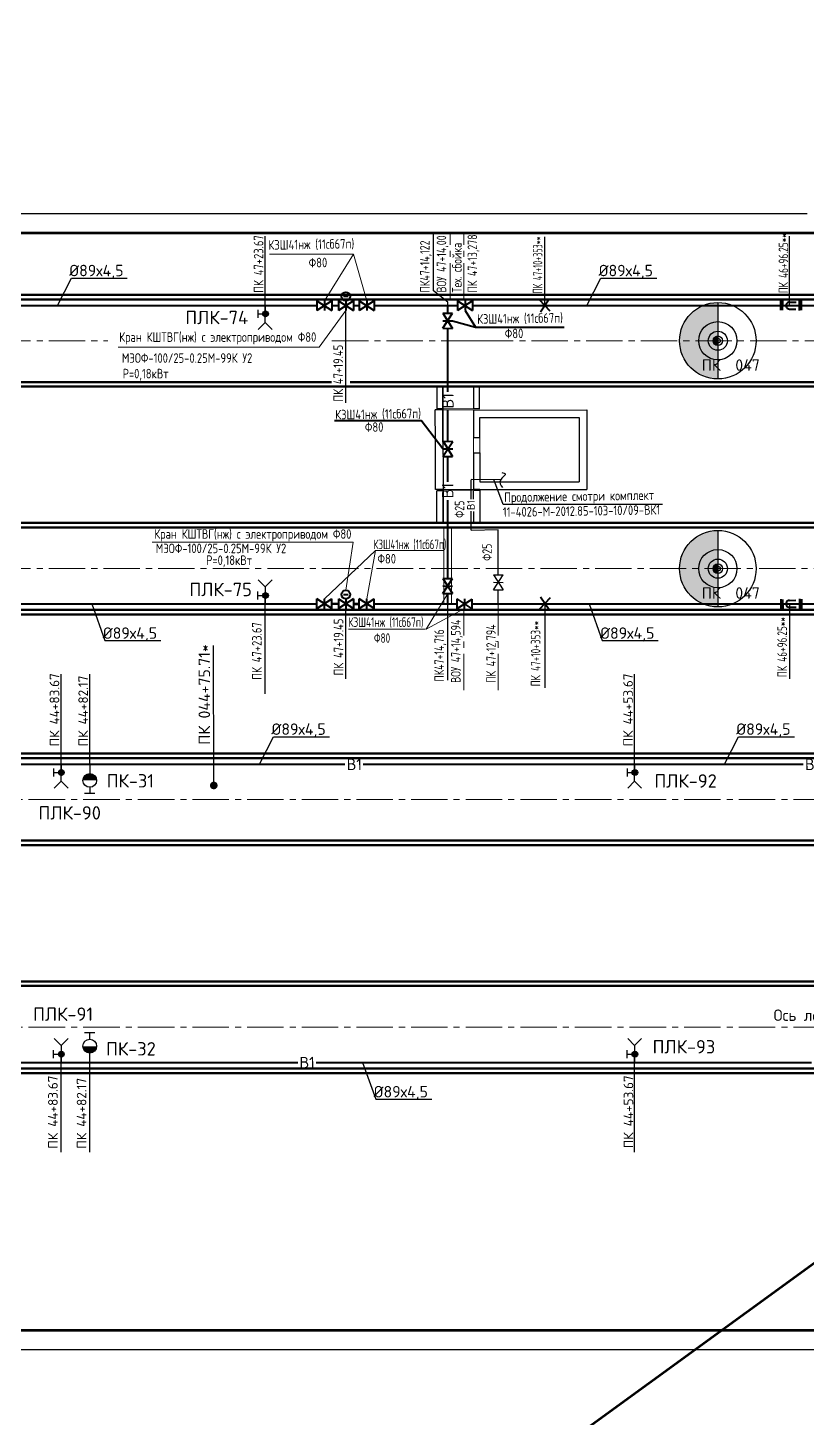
# Paper-space layout 'л2-л8' of a CAD drawing. Header units: millimetres. Extents: x 10032 to 18918, y -3051 to 627.
# Drawn here: x 16682.6 to 16886.4, y -2136.6 to -1773 of the extents above; entities that cross this region are included whole.
import ezdxf
from ezdxf.enums import TextEntityAlignment as Align

# ---------------------------------------------------------------- set-up
doc = ezdxf.new("R2010")
doc.units = ezdxf.units.MM
doc.header["$LTSCALE"] = 0.5
doc.linetypes.add('CENTER2', pattern=[28.575, 19.05, -3.175, 3.175, -3.175])
doc.linetypes.add('Геоподоснова$0$12_5020Ж$0${ Cable   Tele }', pattern=[0])
for name, color, linetype in [('1_NADPIS', 7, 'Continuous'), ('3_RAZMER', 7, 'Continuous'), ('3_Текст', 7, 'Continuous'), ('FORMAT', 7, 'Continuous'), ('NADPISI', 110, 'Continuous'), ('ВК_надписи', 7, 'Continuous'), ('ВК_сети', 4, 'Continuous'), ('ГТ_Конструкции', 2, 'Continuous'), ('ГТ_ПК', 2, 'Continuous'), ('ГТ_ПК @ 0.25', 2, 'Continuous'), ('ГТ_ПК @ 0.5', 2, 'Continuous'), ('ГТ_ПК @ 1', 2, 'Continuous'), ('ГТ_ПК @ 2', 2, 'Continuous'), ('ГТ_ПК @ 4', 2, 'Continuous')]:
    doc.layers.add(name, color=color, linetype=linetype)
for name, color, linetype, lineweight in [('1_PK500', 5, 'Continuous', 35), ('1_конструкция', 5, 'Continuous', 35), ('_Формат', 7, 'Continuous', 35), ('А_Конструкции', 4, 'Continuous', 50), ('А_Текст', 255, 'Continuous', 20), ('АР_Оси', 242, 'CENTER2', 18), ('Сети ВК', 4, 'Continuous', 20)]:
    doc.layers.add(name, color=color, linetype=linetype, lineweight=lineweight)
doc.styles.add('Стандарт ММП', font='isocpeur.ttf')

# ---------------------------------------------------------------- blocks, each defined once
blk = doc.blocks.new('ПК')
at = {"layer": 'ГТ_ПК'}
blk.add_hatch(color=0, dxfattribs=at).paths.add_polyline_path([(0, -2.5, 0.414214), (2.5, 0, 0.414214), (0, 2.5)])
at = {"layer": 'ГТ_ПК', "color": 0}
blk.add_line((0, -2.5), (0, 2.5), dxfattribs=at)
blk.add_circle((0, 0), 2.5, dxfattribs=at)
blk = doc.blocks.new('*U468')
at = {"layer": 'ГТ_ПК @ 0.25', "extrusion": (9.32183e-09, 7.72587e-22, 1), "xscale": 0.2500000000000059, "yscale": 0.2500000000000053, "zscale": 0.2500000000000053, "rotation": 180}
blk.add_blockref('ПК', (16863.03, -1854.86, 0), dxfattribs=at)
at = {"layer": 'ГТ_ПК @ 0.5', "extrusion": (9.32183e-09, 7.72587e-22, 1), "xscale": 0.5000000000000185, "yscale": 0.5000000000000173, "zscale": 0.5000000000000173, "rotation": 180}
blk.add_blockref('ПК', (16863.03, -1854.86, 0), dxfattribs=at)
at = {"layer": 'ГТ_ПК @ 1', "extrusion": (9.32183e-09, 7.72587e-22, 1), "rotation": 179.9999999999641}
blk.add_blockref('ПК', (16863.03, -1854.86, 0), dxfattribs=at)
at = {"layer": 'ГТ_ПК @ 2', "extrusion": (9.32183e-09, 7.72587e-22, 1), "xscale": 2.000000000000074, "yscale": 2.000000000000069, "zscale": 2.000000000000069, "rotation": 180}
blk.add_blockref('ПК', (16863.03, -1854.86, 0), dxfattribs=at)
at = {"layer": 'ГТ_ПК @ 4', "extrusion": (9.32183e-09, 7.72587e-22, 1), "xscale": 4.000000000000095, "yscale": 4.000000000000085, "zscale": 4.000000000000085, "rotation": 180}
blk.add_blockref('ПК', (16863.03, -1854.86, 0), dxfattribs=at)
blk = doc.blocks.new('*U487')
at = {"layer": 'ГТ_ПК @ 0.25', "extrusion": (9.32183e-09, 7.72587e-22, 1), "xscale": 0.2500000000000059, "yscale": 0.2500000000000053, "zscale": 0.2500000000000053, "rotation": 180}
blk.add_blockref('ПК', (16863.03, -1914.46, 0), dxfattribs=at)
at = {"layer": 'ГТ_ПК @ 0.5', "extrusion": (9.32183e-09, 7.72587e-22, 1), "xscale": 0.5000000000000185, "yscale": 0.5000000000000173, "zscale": 0.5000000000000173, "rotation": 180}
blk.add_blockref('ПК', (16863.03, -1914.46, 0), dxfattribs=at)
at = {"layer": 'ГТ_ПК @ 1', "extrusion": (9.32183e-09, 7.72587e-22, 1), "rotation": 179.9999999999641}
blk.add_blockref('ПК', (16863.03, -1914.46, 0), dxfattribs=at)
at = {"layer": 'ГТ_ПК @ 2', "extrusion": (9.32183e-09, 7.72587e-22, 1), "xscale": 2.000000000000074, "yscale": 2.000000000000069, "zscale": 2.000000000000069, "rotation": 180}
blk.add_blockref('ПК', (16863.03, -1914.46, 0), dxfattribs=at)
at = {"layer": 'ГТ_ПК @ 4', "extrusion": (9.32183e-09, 7.72587e-22, 1), "xscale": 4.000000000000095, "yscale": 4.000000000000085, "zscale": 4.000000000000085, "rotation": 180}
blk.add_blockref('ПК', (16863.03, -1914.46, 0), dxfattribs=at)

psp = doc.layouts.new('л2-л8')

# ---------------------------------------------------------------- hatches: boundary and pattern name
at = {"layer": 'ВК_сети', "ltscale": 0.5}
h = psp.add_hatch(color=5, dxfattribs=at)
h.paths.add_polyline_path([(16745.4876, -1847.8452, 0.41421356), (16744.7376, -1847.0952), (16744.7376, -1847.8452)])
h.paths.add_polyline_path([(16745.4876, -1847.8452), (16744.7376, -1847.8452), (16744.7376, -1848.5952, 0.41421356)])
h.paths.add_polyline_path([(16744.7376, -1847.8452), (16744.7376, -1847.0952, 0.58408052), (16744.0958, -1848.2332)])
h.paths.add_polyline_path([(16744.7376, -1848.5952), (16744.7376, -1847.8452), (16744.0958, -1848.2332, 0.26256208)])
h = psp.add_hatch(color=5, dxfattribs=at)
h.paths.add_polyline_path([(16745.4876, -1921.4685, -0.41421356), (16744.7376, -1922.2185), (16744.7376, -1921.4685)])
h.paths.add_polyline_path([(16745.4876, -1921.4685), (16744.7376, -1921.4685), (16744.7376, -1920.7185, -0.41421356)])
h.paths.add_polyline_path([(16744.7376, -1921.4685), (16744.7376, -1922.2185, -0.58408052), (16744.0958, -1921.0805)])
h.paths.add_polyline_path([(16744.7376, -1920.7185), (16744.7376, -1921.4685), (16744.0958, -1921.0805, -0.26256208)])
h = psp.add_hatch(color=5, dxfattribs=at)
h.paths.add_polyline_path([(16692.0926, -1967.7713, 0.41421356), (16691.3426, -1967.0213), (16691.3426, -1967.7713)])
h.paths.add_polyline_path([(16692.0926, -1967.7713), (16691.3426, -1967.7713), (16691.3426, -1968.5213, 0.41421356)])
h.paths.add_polyline_path([(16691.3426, -1967.7713), (16691.3426, -1967.0213, 0.58408052), (16690.7008, -1968.1592)])
h.paths.add_polyline_path([(16691.3426, -1968.5213), (16691.3426, -1967.7713), (16690.7008, -1968.1592, 0.26256208)])
h = psp.add_hatch(color=5, dxfattribs=at)
h.paths.add_polyline_path([(16842.0926, -1967.7713, 0.41421356), (16841.3426, -1967.0213), (16841.3426, -1967.7713)])
h.paths.add_polyline_path([(16842.0926, -1967.7713), (16841.3426, -1967.7713), (16841.3426, -1968.5213, 0.41421356)])
h.paths.add_polyline_path([(16841.3426, -1967.7713), (16841.3426, -1967.0213, 0.58408052), (16840.7008, -1968.1592)])
h.paths.add_polyline_path([(16841.3426, -1968.5213), (16841.3426, -1967.7713), (16840.7008, -1968.1592, 0.26256208)])
h = psp.add_hatch(color=1, dxfattribs=at)
h.paths.add_polyline_path([(16696.981, -1969.8302), (16700.581, -1969.8302, 0.09159777), (16700.4622, -1969.1871), (16697.0998, -1969.1871, 0.09159777)])
h.paths.add_polyline_path([(16697.0998, -1969.1871), (16700.4622, -1969.1871, 0.68812614)])
h = psp.add_hatch(color=1, dxfattribs=at)
h.paths.add_polyline_path([(16696.981, -1969.8302), (16700.581, -1969.8302, 0.09159777), (16700.4622, -1969.1871), (16697.0998, -1969.1871, 0.09159777)])
h.paths.add_polyline_path([(16697.0998, -1969.1871), (16700.4622, -1969.1871, 0.68812614)])
h = psp.add_hatch(color=1, dxfattribs=at)
h.paths.add_polyline_path([(16696.981, -2039.3356), (16700.581, -2039.3356, -0.09159777), (16700.4622, -2039.9787), (16697.0998, -2039.9787, -0.09159777)])
h.paths.add_polyline_path([(16697.0998, -2039.9787), (16700.4622, -2039.9787, -0.68812614)])
h = psp.add_hatch(color=1, dxfattribs=at)
h.paths.add_polyline_path([(16696.981, -2039.3356), (16700.581, -2039.3356, -0.09159777), (16700.4622, -2039.9787), (16697.0998, -2039.9787, -0.09159777)])
h.paths.add_polyline_path([(16697.0998, -2039.9787), (16700.4622, -2039.9787, -0.68812614)])
h = psp.add_hatch(color=5, dxfattribs=at)
h.paths.add_polyline_path([(16692.0926, -2041.3945, -0.41421356), (16691.3426, -2042.1445), (16691.3426, -2041.3945)])
h.paths.add_polyline_path([(16692.0926, -2041.3945), (16691.3426, -2041.3945), (16691.3426, -2040.6445, -0.41421356)])
h.paths.add_polyline_path([(16691.3426, -2041.3945), (16691.3426, -2042.1445, -0.58408052), (16690.7008, -2041.0065)])
h.paths.add_polyline_path([(16691.3426, -2040.6445), (16691.3426, -2041.3945), (16690.7008, -2041.0065, -0.26256208)])
h = psp.add_hatch(color=5, dxfattribs=at)
h.paths.add_polyline_path([(16842.0926, -2041.3945, -0.41421356), (16841.3426, -2042.1445), (16841.3426, -2041.3945)])
h.paths.add_polyline_path([(16842.0926, -2041.3945), (16841.3426, -2041.3945), (16841.3426, -2040.6445, -0.41421356)])
h.paths.add_polyline_path([(16841.3426, -2041.3945), (16841.3426, -2042.1445, -0.58408052), (16840.7008, -2041.0065)])
h.paths.add_polyline_path([(16841.3426, -2040.6445), (16841.3426, -2041.3945), (16840.7008, -2041.0065, -0.26256208)])

# ---------------------------------------------------------------- linework, layer by layer
at = {"extrusion": (-0.010681, -4.16482e-05, 0.999943)}
psp.add_line((16791.1269, -1866.8672, -0.5304), (16791.1894, -1902.4568, -0.5312), dxfattribs=at)
at = {"layer": '1_NADPIS', "color": 1, "linetype": 'Continuous'}
for p, q in [((16744.676, -1845.6652, 0), (16744.676, -1827.5475, 0)), ((16788.6511, -1841.8066), (16788.6511, -1826.6163)), ((16817.8151, -1845.6215, 0), (16817.8151, -1827.6481, 0)), ((16881.746, -1845.6652), (16881.746, -1827.4734)), ((16792.389, -1844.8044), (16788.6511, -1841.8066)), ((16792.3959, -1847.6672, 0), (16792.389, -1844.8044)), ((16744.676, -1947.1579, 0), (16744.676, -1923.6484, 0)), ((16792.3994, -1928.3882, 0), (16792.3879, -1923.6484)), ((16817.8151, -1923.6241, 0), (16817.8151, -1945.6587, 0)), ((16881.746, -1923.6484), (16881.746, -1943.2803)), ((16792.3994, -1943.5785, 0), (16792.3994, -1928.3882, 0)), ((16731.2271, -1970.6524, 0), (16731.1139, -1934.5117, 0)), ((16731.2271, -1970.6524, 0), (16731.1139, -1934.5117, 0)), ((16691.281, -1965.5913, 0), (16691.281, -1942.0819, 0)), ((16698.781, -1965.5913, 0), (16698.781, -1942.0819, 0)), ((16841.281, -1965.5913, 0), (16841.281, -1942.0819, 0)), ((16691.281, -2067.0839, 0), (16691.281, -2043.5745, 0)), ((16698.781, -2067.0839, 0), (16698.781, -2043.5745, 0)), ((16841.281, -2067.0839, 0), (16841.281, -2043.5745, 0))]:
    psp.add_line(p, q, dxfattribs=at)
at = {"layer": '1_NADPIS', "color": 3, "linetype": 'Continuous'}
for p, q in [((16765.7615, -1871.0715, 0), (16765.7615, -1846.9253, 0)), ((16765.7615, -1943.2619, 0), (16765.7615, -1925.2568))]:
    psp.add_line(p, q, dxfattribs=at)
at = {"layer": '1_конструкция', "color": 1, "lineweight": 18}
for p, q in [((16760.1385, -1844.4057, 0), (16767.7275, -1832.2045, 0)), ((16767.7275, -1832.2045, 0), (16771.2213, -1844.4057, 0)), ((16760.1385, -1922.3889, 0), (16773.5421, -1909.7472)), ((16773.5421, -1909.7472), (16771.2213, -1922.3889, 0))]:
    psp.add_line(p, q, dxfattribs=at)
at = {"layer": '3_RAZMER', "lineweight": 18}
for p, q in [((16745.7721, -1832.2045, 0), (16767.7275, -1832.2045, 0)), ((16758.7867, -1856.5688), (16765.7615, -1846.9253, 0)), ((16706.2077, -1856.5688), (16758.7867, -1856.5688)), ((16715.0678, -1907.5394), (16767.6977, -1907.5394)), ((16765.7628, -1920.099, 0), (16767.6977, -1907.5394)), ((16773.5421, -1909.7472), (16791.2065, -1909.7472))]:
    psp.add_line(p, q, dxfattribs=at)
at = {"layer": '3_RAZMER', "color": 3, "lineweight": 18}
psp.add_line((16769.2512, -1923.6484, -0.0001), (16767.7316, -1923.6484, -0.0001), dxfattribs=at)
at = {"layer": '_Формат', "color": 7, "lineweight": 25}
for p, q in [((16534.3954, -1821.6162), (16886.4027, -1821.6162)), ((16534.3954, -2118.6162), (18145.4304, -2118.6162))]:
    psp.add_line(p, q, dxfattribs=at)
at = {"layer": '_Формат', "color": 7, "lineweight": 60}
for p, q in [((16554.3954, -1826.6165), (16936.7148, -1826.6162)), ((16554.3954, -2113.6165), (18140.4304, -2113.6162))]:
    psp.add_line(p, q, dxfattribs=at)
at = {"layer": 'Defpoints', "color": 6, "linetype": 'Continuous', "lineweight": 100}
psp.add_line((16073.7194, -2688.1887), (18918.0119, -620.1477), dxfattribs=at)
at = {"layer": 'Defpoints', "color": 3, "linetype": 'Continuous', "lineweight": 50, "elevation": 0}
for points in [[(16762.1086, -1923.6479), (16763.7914, -1923.6479)], [(16762.1086, -1923.6484), (16763.7914, -1923.6484)], [(16762.1086, -1923.6484), (16763.7914, -1923.6484)], [(16762.1086, -1923.6484), (16763.7914, -1923.6484)], [(16767.7316, -1923.6479), (16769.2512, -1923.6479)], [(16767.7316, -1923.6484), (16769.2512, -1923.6484)], [(16767.7316, -1923.6484), (16769.2512, -1923.6484)], [(16767.7316, -1923.6484), (16769.2512, -1923.6484)]]:
    psp.add_lwpolyline(points, dxfattribs=at)
at = {"layer": 'FORMAT', "lineweight": 60}
psp.add_line((16881.4027, -1826.6162), (18140.4304, -1826.6162), dxfattribs=at)
at = {"layer": 'NADPISI', "color": 5, "linetype": 'Геоподоснова$0$12_5020Ж$0${ Cable   Tele }', "ltscale": 0.5}
for p, q in [((16806.8928, -1897.6571, -0.2002), (16804.4872, -1891.14, 0)), ((16848.597, -1897.6571, -0.2002), (16806.8928, -1897.6571, -0.2002))]:
    psp.add_line(p, q, dxfattribs=at)
at = {"layer": 'NADPISI', "color": 2, "lineweight": 9, "const_width": 1, "elevation": 0}
psp.add_lwpolyline([(16730.7113, -1971.1522, 1), (16731.7113, -1971.1522, 1)], format="xyb", close=True, dxfattribs=at)
at = {"layer": 'А_Конструкции'}
for p, q in [((17823.4472, -1842.8568), (16575.3273, -1842.8568)), ((17823.4472, -1844.0568), (16575.3273, -1844.0568)), ((16762.023, -1865.6568), (16575.3273, -1865.6568)), ((17823.4472, -1866.8568), (16575.3273, -1866.8568)), ((17823.4472, -1865.6568), (16766.8612, -1865.6568)), ((17823.4472, -1902.4568), (16575.3273, -1902.4568)), ((17823.4472, -1903.6568), (16575.3273, -1903.6568)), ((17823.4472, -1925.2568), (16575.3273, -1925.2568)), ((17823.4472, -1926.4568), (16575.3273, -1926.4568)), ((17787.7157, -1962.7829), (16570.0521, -1962.7829)), ((17787.7157, -1963.9829), (16570.0521, -1963.9829)), ((17787.7157, -1985.5829), (16570.0521, -1985.5829)), ((17787.7157, -1986.7829), (16570.0521, -1986.7829)), ((17787.7157, -2022.3829), (16570.0521, -2022.3829)), ((17787.7157, -2023.5829), (16570.0521, -2023.5829)), ((17787.7157, -2045.1829), (16570.0521, -2045.1829)), ((17787.7157, -2046.3829), (16570.0521, -2046.3829))]:
    psp.add_line(p, q, dxfattribs=at)
at = {"layer": 'АР_Оси', "color": 5}
for p, q in [((16792.999, -1844.0568), (16792.999, -1826.6163)), ((16796.609, -1844.0568), (16796.609, -1826.6163)), ((16796.609, -1946.2421), (16796.609, -1925.2568)), ((16805.609, -1946.2421), (16805.609, -1923.6484))]:
    psp.add_line(p, q, dxfattribs=at)
at = {"layer": 'АР_Оси', "color": 7}
for p, q in [((16573.7708, -1854.8568), (16703.488, -1854.8568)), ((16762.1058, -1854.8568), (16800.0222, -1854.8568)), ((16800.0222, -1854.8568), (17823.4472, -1854.8568)), ((16573.7708, -1914.4568), (17823.4472, -1914.4568)), ((16568.4957, -1974.7829), (17787.7157, -1974.7829)), ((16568.4957, -2034.3829), (17787.7157, -2034.3829))]:
    psp.add_line(p, q, dxfattribs=at)
at = {"layer": 'ВК_надписи'}
for p, q in [((16690.2986, -1845.6652, 0), (16693.9584, -1838.4675, 0)), ((16693.9584, -1838.4675, 0), (16708.5978, -1838.4675, 0)), ((16828.7509, -1845.6652, 0), (16832.4106, -1838.4675, 0)), ((16832.4106, -1838.4675, 0), (16847.0501, -1838.4675, 0)), ((16699.2846, -1923.6484, 0), (16702.7369, -1933.2795, 0)), ((16829.3555, -1923.6484, 0), (16832.8077, -1933.2795, 0)), ((16702.7369, -1933.2795, 0), (16717.3764, -1933.2795, 0)), ((16832.8077, -1933.2795, 0), (16847.4472, -1933.2795, 0)), ((16743.1887, -1965.5913, 0), (16746.8484, -1958.3936, 0)), ((16746.8484, -1958.3936, 0), (16761.4879, -1958.3936, 0)), ((16864.7411, -1965.5913, 0), (16868.4008, -1958.3936, 0)), ((16868.4008, -1958.3936, 0), (16883.0403, -1958.3936, 0)), ((16770.1171, -2043.5745, 0), (16773.5694, -2053.2056, 0)), ((16773.5694, -2053.2056, 0), (16788.2089, -2053.2056, 0))]:
    psp.add_line(p, q, dxfattribs=at)
at = {"layer": 'ВК_сети', "color": 3, "lineweight": 40, "ltscale": 0.5}
for p, q in [((16766.3584, -1843.3216, 0), (16765.1521, -1843.3216, 0)), ((16763.7914, -1844.4057, 0), (16763.7914, -1846.9248, 0)), ((16767.7316, -1844.4057, 0), (16763.7914, -1846.9248, 0)), ((16763.7914, -1844.4057, 0), (16767.7316, -1846.9248, 0)), ((16765.7615, -1844.4062, 0), (16765.7615, -1846.9253, 0)), ((16767.7316, -1844.4057, 0), (16767.7316, -1846.9248, 0)), ((16763.7921, -1922.3879, 0), (16763.7908, -1924.9069, 0)), ((16767.7323, -1922.3899, 0), (16763.7908, -1924.9069, 0)), ((16763.7921, -1922.3879, 0), (16767.7309, -1924.909, 0)), ((16766.3596, -1921.3051, 0), (16765.1533, -1921.3045, 0)), ((16765.7622, -1922.3894, 0), (16765.7608, -1924.9085, 0)), ((16767.7323, -1922.3899, 0), (16767.7309, -1924.909, 0))]:
    psp.add_line(p, q, dxfattribs=at)
at = {"layer": 'ВК_сети', "color": 5, "ltscale": 0.5}
for p, q in [((16742.708, -1846.8135, 0), (16742.708, -1848.8754, 0)), ((16744.676, -1850.104, 0), (16744.676, -1845.6652, 0)), ((16742.708, -1847.8445, 0), (16744.7376, -1847.8445, 0)), ((16744.676, -1850.104, 0), (16742.8518, -1851.9282, 0)), ((16744.676, -1850.104, 0), (16746.5002, -1851.9282, 0)), ((16744.676, -1919.2097, 0), (16742.8518, -1917.3855, 0)), ((16744.676, -1919.2097, 0), (16746.5002, -1917.3855, 0)), ((16744.676, -1919.2097, 0), (16744.676, -1923.6484, 0)), ((16742.708, -1922.5001, 0), (16742.708, -1920.4383, 0)), ((16742.708, -1921.4692, 0), (16744.7376, -1921.4692, 0)), ((16689.313, -1966.7396, 0), (16689.313, -1968.8014, 0)), ((16691.281, -1970.03, 0), (16691.281, -1965.5913, 0)), ((16839.313, -1966.7396, 0), (16839.313, -1968.8014, 0)), ((16841.281, -1970.03, 0), (16841.281, -1965.5913, 0)), ((16689.313, -1967.7705, 0), (16691.3426, -1967.7705, 0)), ((16691.281, -1970.03, 0), (16689.4568, -1971.8542, 0)), ((16691.281, -1970.03, 0), (16693.1052, -1971.8542, 0)), ((16839.313, -1967.7705, 0), (16841.3426, -1967.7705, 0)), ((16841.281, -1970.03, 0), (16839.4568, -1971.8542, 0)), ((16841.281, -1970.03, 0), (16843.1052, -1971.8542, 0)), ((16691.281, -2039.1357, 0), (16689.4568, -2037.3115, 0)), ((16691.281, -2039.1357, 0), (16693.1052, -2037.3115, 0)), ((16691.281, -2039.1357, 0), (16691.281, -2043.5745, 0)), ((16841.281, -2039.1357, 0), (16839.4568, -2037.3115, 0)), ((16841.281, -2039.1357, 0), (16843.1052, -2037.3115, 0)), ((16841.281, -2039.1357, 0), (16841.281, -2043.5745, 0)), ((16689.313, -2042.4262, 0), (16689.313, -2040.3643, 0)), ((16689.313, -2041.3953, 0), (16691.3426, -2041.3953, 0)), ((16839.313, -2042.4262, 0), (16839.313, -2040.3643, 0)), ((16839.313, -2041.3953, 0), (16841.3426, -2041.3953, 0))]:
    psp.add_line(p, q, dxfattribs=at)
at = {"layer": 'ВК_сети', "color": 1, "lineweight": 30, "ltscale": 0.5, "extrusion": (-3.27269e-07, 1.1423e-06, 1)}
for p, q in [((16744.676, -1845.6652, 0), (16744.676, -1848.6202, 0)), ((16691.281, -1965.5913, 0), (16691.281, -1968.5462, 0)), ((16841.281, -1965.5913, 0), (16841.281, -1968.5462, 0))]:
    psp.add_line(p, q, dxfattribs=at)
at = {"layer": 'ВК_сети', "color": 3, "lineweight": 40, "ltscale": 0.5, "extrusion": (-1.06675e-13, 1.06455e-06, 1)}
for p, q in [((16758.1684, -1844.4052, 0), (16758.1684, -1846.9243, 0)), ((16762.1086, -1844.4052, 0), (16758.1684, -1846.9243, 0)), ((16758.1684, -1844.4052, 0), (16762.1086, -1846.9243, 0)), ((16760.1385, -1844.4057, 0), (16760.1385, -1846.9248, 0)), ((16762.1086, -1844.4052, 0), (16762.1086, -1846.9243, 0))]:
    psp.add_line(p, q, dxfattribs=at)
at = {"layer": 'ВК_сети', "color": 3, "lineweight": 40, "ltscale": 0.5, "extrusion": (1.06678e-13, 1.06455e-06, 1)}
for p, q in [((16769.2512, -1844.4052, 0), (16769.2512, -1846.9243, 0)), ((16769.2512, -1844.4052, 0), (16773.1914, -1846.9243, 0)), ((16773.1914, -1844.4052, 0), (16769.2512, -1846.9243, 0)), ((16771.2213, -1844.4057, 0), (16771.2213, -1846.9248, 0)), ((16773.1914, -1844.4052, 0), (16773.1914, -1846.9243, 0))]:
    psp.add_line(p, q, dxfattribs=at)
at = {"layer": 'ВК_сети', "color": 2, "lineweight": 40, "ltscale": 0.5}
for p, q in [((16792.3959, -1847.6672, 0), (16792.389, -1845.6652)), ((16796.9324, -1846.9249, 0), (16799.6376, -1851.2873)), ((16793.6288, -1849.65, 0), (16799.6376, -1851.2873)), ((16792.389, -1868.2301), (16792.3959, -1851.6076, 0)), ((16799.6376, -1851.2873), (16822.8708, -1851.2873)), ((16762.8006, -1875.7383, 0), (16785.4363, -1875.7383, 0)), ((16791.1555, -1883.1593, -0.5308), (16785.4363, -1875.7383, 0)), ((16792.389, -1881.1713), (16792.389, -1873.0302)), ((16792.389, -1891.7298), (16792.389, -1885.1117)), ((16792.389, -1917.0317), (16792.389, -1896.5298)), ((16792.389, -1923.6484), (16792.389, -1920.9722)), ((16792.389, -1923.6484), (16792.389, -1920.9722))]:
    psp.add_line(p, q, dxfattribs=at)
at = {"layer": 'ВК_сети', "color": 2, "lineweight": 40, "ltscale": 0.5, "extrusion": (1.06675e-13, 1.06455e-06, 1)}
for p, q in [((16794.9623, -1844.4054, 0), (16794.9623, -1846.9244, 0)), ((16794.9623, -1844.4054, 0), (16798.9025, -1846.9244, 0)), ((16798.9025, -1844.4054, 0), (16794.9623, -1846.9244, 0)), ((16796.9324, -1844.4059, 0), (16796.9324, -1846.9249, 0)), ((16798.9025, -1844.4054, 0), (16798.9025, -1846.9244, 0))]:
    psp.add_line(p, q, dxfattribs=at)
at = {"layer": 'ВК_сети', "color": 5, "lineweight": 40, "ltscale": 0.5}
for p, q in [((16819.1475, -1847.161, 0), (16816.3914, -1844.1695, 0)), ((16818.903, -1843.9766, 0), (16816.6359, -1847.3539, 0)), ((16879.4824, -1846.8789), (16879.5128, -1844.3964)), ((16879.9787, -1846.8189), (16880.0092, -1844.3364, 0)), ((16881.8019, -1846.5635), (16883.4727, -1846.584)), ((16881.8239, -1844.7686), (16883.4947, -1844.7891)), ((16884.3819, -1846.939), (16884.4124, -1844.4565)), ((16884.8783, -1846.8789), (16884.9087, -1844.3964)), ((16819.1475, -1922.0846, 0), (16816.3914, -1925.0762, 0)), ((16818.903, -1925.269, 0), (16816.6359, -1921.8918, 0)), ((16879.4824, -1922.4347), (16879.5128, -1924.9172)), ((16879.9787, -1922.4948), (16880.0092, -1924.9773, 0)), ((16881.8019, -1922.7502), (16883.4727, -1922.7297)), ((16884.3819, -1922.3747), (16884.4124, -1924.8572)), ((16884.8783, -1922.4347), (16884.9087, -1924.9172)), ((16881.8239, -1924.5451), (16883.4947, -1924.5246))]:
    psp.add_line(p, q, dxfattribs=at)
at = {"layer": 'ВК_сети', "color": 2, "lineweight": 40, "ltscale": 0.5, "extrusion": (-6.58679e-07, 4.12574e-07, 1)}
for p, q in [((16791.0892, -1851.5943, 0), (16793.6484, -1847.68, 0)), ((16791.1099, -1849.6243, 0), (16793.6288, -1849.65, 0)), ((16791.1295, -1847.6543, 0), (16793.6484, -1847.68, 0)), ((16791.1295, -1847.6543, 0), (16793.6081, -1851.62, 0)), ((16791.0892, -1851.5943, 0), (16793.6081, -1851.62, 0)), ((16791.1551, -1885.0991, 0), (16793.7144, -1881.1848, 0)), ((16791.1758, -1883.1291, 0), (16793.6947, -1883.1548, 0)), ((16791.1954, -1881.1591, 0), (16793.7144, -1881.1848, 0)), ((16791.1954, -1881.1591, 0), (16793.6741, -1885.1248, 0)), ((16791.1551, -1885.0991, 0), (16793.6741, -1885.1248, 0))]:
    psp.add_line(p, q, dxfattribs=at)
at = {"layer": 'ВК_сети', "color": 2, "lineweight": 40, "ltscale": 0.5, "extrusion": (-6.67393e-07, -3.98325e-07, 1)}
for p, q in [((16791.1068, -1920.9577, 0), (16793.6701, -1917.0462, 0)), ((16791.1295, -1918.9878, 0), (16793.6484, -1919.0161, 0)), ((16791.1512, -1917.0178, 0), (16793.6701, -1917.0462, 0)), ((16791.1512, -1917.0178, 0), (16793.6257, -1920.9861, 0)), ((16791.1068, -1920.9577, 0), (16793.6257, -1920.9861, 0))]:
    psp.add_line(p, q, dxfattribs=at)
at = {"layer": 'ВК_сети', "color": 1, "lineweight": 30, "ltscale": 0.5, "extrusion": (-3.27269e-07, -1.1423e-06, 1)}
for p, q in [((16744.676, -1923.6484, 0), (16744.676, -1920.6935, 0)), ((16691.281, -2043.5745, 0), (16691.281, -2040.6196, 0)), ((16841.281, -2043.5745, 0), (16841.281, -2040.6196, 0))]:
    psp.add_line(p, q, dxfattribs=at)
at = {"layer": 'ВК_сети', "color": 3, "lineweight": 40, "ltscale": 0.5, "extrusion": (-1.06675e-13, -1.06455e-06, 1)}
for p, q in [((16758.1684, -1924.9085, 0), (16758.1684, -1922.3894, 0)), ((16762.1086, -1924.9085, 0), (16758.1684, -1922.3894, 0)), ((16758.1684, -1924.9085, 0), (16762.1086, -1922.3894, 0)), ((16760.1385, -1924.908, 0), (16760.1385, -1922.3889, 0)), ((16762.1086, -1924.9085, 0), (16762.1086, -1922.3894, 0))]:
    psp.add_line(p, q, dxfattribs=at)
at = {"layer": 'ВК_сети', "color": 3, "lineweight": 40, "ltscale": 0.5, "extrusion": (1.06678e-13, -1.06455e-06, 1)}
for p, q in [((16769.2512, -1924.9085, 0), (16769.2512, -1922.3894, 0)), ((16769.2512, -1924.9085, 0), (16773.1914, -1922.3894, 0)), ((16773.1914, -1924.9085, 0), (16769.2512, -1922.3894, 0)), ((16771.2213, -1924.908, 0), (16771.2213, -1922.3889, 0)), ((16773.1914, -1924.9085, 0), (16773.1914, -1922.3894, 0))]:
    psp.add_line(p, q, dxfattribs=at)
at = {"layer": 'ВК_сети', "color": 2, "lineweight": 18, "ltscale": 0.5}
for p, q in [((16792.389, -1920.9722), (16786.7846, -1930.2529, 0)), ((16796.7927, -1924.9072, 0), (16786.7846, -1930.2529, 0)), ((16766.4443, -1930.2529, 0), (16786.5899, -1930.2529, 0))]:
    psp.add_line(p, q, dxfattribs=at)
at = {"layer": 'ВК_сети', "color": 2, "lineweight": 40, "ltscale": 0.5, "extrusion": (-2.28752e-08, -1.06431e-06, 1)}
for p, q in [((16794.823, -1924.8653, 0), (16794.8772, -1922.3469, 0)), ((16794.823, -1924.8653, 0), (16798.8164, -1922.4315, 0)), ((16798.7623, -1924.95, 0), (16794.8772, -1922.3469, 0)), ((16796.7927, -1924.9072, 0), (16796.8468, -1922.3887, 0)), ((16798.7623, -1924.95, 0), (16798.8164, -1922.4315, 0))]:
    psp.add_line(p, q, dxfattribs=at)
at = {"layer": 'ВК_сети', "color": 3, "lineweight": 60, "ltscale": 0.5}
for p, q in [((16767.7316, -1923.6484, 0), (16769.2512, -1923.6484, 0)), ((16767.7316, -1923.6484, 0), (16769.2512, -1923.6484, 0)), ((16767.7316, -1923.6489, 0), (16769.2512, -1923.6489, 0))]:
    psp.add_line(p, q, dxfattribs=at)
at = {"layer": 'ВК_сети', "color": 1, "ltscale": 0.5}
for p, q in [((16698.781, -1965.5913, 0), (16698.781, -1968.0302, 0)), ((16698.781, -1965.5913, 0), (16698.781, -1968.0302, 0)), ((16700.1229, -1973.2831, 0), (16697.4391, -1973.2831, 0)), ((16700.1229, -1973.2831, 0), (16697.4391, -1973.2831, 0)), ((16698.781, -1971.6302, 0), (16698.781, -1973.2831, 0)), ((16698.781, -1971.6302, 0), (16698.781, -1973.2831, 0)), ((16700.1229, -2035.8826, 0), (16697.4391, -2035.8826, 0)), ((16700.1229, -2035.8826, 0), (16697.4391, -2035.8826, 0)), ((16698.781, -2037.5356, 0), (16698.781, -2035.8826, 0)), ((16698.781, -2037.5356, 0), (16698.781, -2035.8826, 0)), ((16698.781, -2043.5745, 0), (16698.781, -2041.1356, 0)), ((16698.781, -2043.5745, 0), (16698.781, -2041.1356, 0))]:
    psp.add_line(p, q, dxfattribs=at)
at = {"layer": 'ВК_сети', "color": 1, "lineweight": 30, "ltscale": 0.5}
for p, q in [((16698.781, -1968.5527, -0.0001), (16698.2636, -1968.5566, -0.0001)), ((16698.781, -1968.5527, -0.0001), (16698.2636, -1968.5566, -0.0001)), ((16698.778, -1968.1508, -0.0001), (16698.781, -1968.5527, -0.0001)), ((16698.778, -1968.1508, -0.0001), (16698.781, -1968.5527, -0.0001)), ((16698.781, -1968.5527, -0.0001), (16699.2983, -1968.5489, -0.0001)), ((16698.781, -1968.5527, -0.0001), (16699.2983, -1968.5489, -0.0001)), ((16698.781, -2040.613, -0.0001), (16698.2636, -2040.6092, -0.0001)), ((16698.781, -2040.613, -0.0001), (16698.2636, -2040.6092, -0.0001)), ((16698.778, -2041.015, -0.0001), (16698.781, -2040.613, -0.0001)), ((16698.778, -2041.015, -0.0001), (16698.781, -2040.613, -0.0001)), ((16698.781, -2040.613, -0.0001), (16699.2983, -2040.6168, -0.0001)), ((16698.781, -2040.613, -0.0001), (16699.2983, -2040.6168, -0.0001))]:
    psp.add_line(p, q, dxfattribs=at)
at = {"layer": 'ВК_сети', "color": 2, "lineweight": 40, "ltscale": 0.5, "elevation": 0}
for points in [[(16647.0914, -1845.6652), (16758.1684, -1845.6652)], [(16773.1914, -1845.6652), (16785.9871, -1845.6652)], [(16789.9273, -1845.6652), (16794.9623, -1845.6652)], [(16798.9025, -1845.6652), (16934.2764, -1845.6652)], [(16646.4826, -1923.6484), (16758.1684, -1923.6484)], [(16773.1914, -1923.6484), (16789.9267, -1923.6484)], [(16789.9267, -1923.6484), (16794.8492, -1923.6484)], [(16798.7903, -1923.6484), (16940.3662, -1923.6484)], [(16680.78, -1965.5913), (16765.5105, -1965.5913)], [(16770.3107, -1965.5913), (16885.3714, -1965.5913)], [(16680.78, -2043.5745), (16753.1718, -2043.5745)], [(16757.972, -2043.5745), (16887.5203, -2043.5745)]]:
    psp.add_lwpolyline(points, dxfattribs=at)
at = {"layer": 'ВК_сети', "color": 3, "lineweight": 40, "ltscale": 0.5, "elevation": 0}
for points in [[(16762.1086, -1845.6652), (16763.7914, -1845.6652)], [(16762.1086, -1845.6652), (16763.7914, -1845.6652)], [(16762.1086, -1845.6652), (16763.7914, -1845.6652)], [(16762.1086, -1845.6658), (16763.7914, -1845.6658)], [(16767.7316, -1845.6652), (16768.2767, -1845.6652)], [(16767.7316, -1845.6652), (16769.2512, -1845.6652)], [(16768.2767, -1845.6652), (16769.2512, -1845.6652)], [(16762.1086, -1923.6484), (16763.7914, -1923.6484)], [(16767.7316, -1923.6484), (16769.2512, -1923.6484)]]:
    psp.add_lwpolyline(points, dxfattribs=at)
at = {"layer": 'ВК_сети', "color": 2, "lineweight": 40, "ltscale": 0.5}
for points in [[(16785.9871, -1845.6652), (16794.9623, -1845.6652)], [(16796.9319, -1845.6652), (16796.933, -1845.6652)], [(16789.9267, -1923.6484), (16794.8492, -1923.6484)]]:
    psp.add_lwpolyline(points, dxfattribs=at)
at = {"layer": 'ВК_сети', "color": 3, "lineweight": 40, "ltscale": 0.5}
for centre in [(16765.7615, -1843.261, 0), (16765.7628, -1921.2442, 0)]:
    psp.add_circle(centre, 1.1452, dxfattribs=at)
at = {"layer": 'ВК_сети', "color": 5, "ltscale": 0.5}
for centre in [(16744.7376, -1847.8452, 0), (16744.7376, -1921.4685, 0), (16691.3426, -1967.7713, 0), (16841.3426, -1967.7713, 0), (16691.3426, -2041.3945, 0), (16841.3426, -2041.3945, 0)]:
    psp.add_circle(centre, 0.75, dxfattribs=at)
at = {"layer": 'ВК_сети', "color": 1, "ltscale": 0.5}
for centre in [(16698.781, -1969.8302, 0), (16698.781, -1969.8302, 0), (16698.781, -2039.3356, 0), (16698.781, -2039.3356, 0)]:
    psp.add_circle(centre, 1.8, dxfattribs=at)
at = {"layer": 'ВК_сети', "color": 5, "lineweight": 40, "ltscale": 0.5}
for centre, start, end in [((16881.746, -1845.6652), 85.038167, 273.557419), ((16881.746, -1923.6484), 86.442581, 274.961833)]:
    psp.add_arc(centre, 0.9, start, end, dxfattribs=at)
at = {"layer": 'ГТ_Конструкции', "color": 0, "linetype": 'ByBlock', "ltscale": 100, "extrusion": (-0.010688, -4.16892e-05, 0.999943)}
for p, q in [((16791.147, -1872.6517, -0.0846), (16791.1272, -1866.8672, -0.0846)), ((16799.127, -1866.8672, 0.0009), (16799.1469, -1872.671, 0.0009)), ((16800.7451, -1872.6589, 0.018), (16800.7304, -1866.8672, 0.0181)), ((16789.1563, -1881.3714, -0.1063), (16789.143, -1872.9554, -0.1061)), ((16791.1467, -1872.9517, -0.0846), (16789.1478, -1872.9554, -0.106)), ((16791.1562, -1881.3686, -0.0849), (16791.149, -1872.9517, -0.0846)), ((16799.1446, -1872.971, 0.0008), (16799.1545, -1880.1605, 0.0007)), ((16799.1472, -1872.971, 0.0009), (16828.7455, -1872.9299, 0.3172)), ((16800.7491, -1874.9589, 0.0179), (16826.7476, -1874.9326, 0.2958)), ((16800.7544, -1880.1589, 0.0178), (16800.7491, -1874.9589, 0.0179)), ((16826.7476, -1874.9326, 0.2958), (16826.7646, -1891.7326, 0.2953)), ((16828.7455, -1872.9299, 0.3172), (16828.7673, -1893.7299, 0.3166)), ((16789.1695, -1893.7714, -0.1066), (16789.1563, -1881.3714, -0.1063)), ((16799.1545, -1880.1605, 0.0007), (16800.7544, -1880.1589, 0.0178)), ((16799.1585, -1884.1605, 0.0005), (16800.7584, -1884.1589, 0.0176)), ((16799.1585, -1884.1605, 0.0005), (16799.169, -1893.7572, 0.0002)), ((16800.7584, -1884.1589, 0.0176), (16800.7661, -1891.7589, 0.0174)), ((16791.1845, -1902.4568, -0.0855), (16791.1698, -1894.0655, -0.0853)), ((16800.7661, -1891.7589, 0.0174), (16826.7646, -1891.7326, 0.2953)), ((16800.7689, -1893.7589, 0.0173), (16828.7673, -1893.7299, 0.3166))]:
    psp.add_line(p, q, dxfattribs=at)
at = {"layer": 'ГТ_Конструкции', "color": 0, "linetype": 'ByBlock', "lineweight": 20, "ltscale": 100, "extrusion": (-0.010688, -4.16892e-05, 0.999943)}
for p, q in [((16791.1467, -1872.9517, -0.0846), (16799.1472, -1872.971, 0.0009)), ((16791.147, -1872.6517, -0.0846), (16799.1475, -1872.671, 0.0009)), ((16799.1545, -1880.1605, 0.0007), (16799.1585, -1884.1605, 0.0005)), ((16800.7544, -1880.1589, 0.0178), (16800.7584, -1884.1589, 0.0176)), ((16791.1694, -1893.7655, -0.0853), (16799.1693, -1893.7572, 0.0002)), ((16791.1698, -1894.0655, -0.0853), (16799.1694, -1894.0572, 0.0002))]:
    psp.add_line(p, q, dxfattribs=at)
at = {"layer": 'ГТ_Конструкции', "color": 0, "linetype": 'ByBlock', "ltscale": 100, "extrusion": (-0.010688, -4.16892e-05, 0.999943), "elevation": -179.4725}
for points in [[(16788.5683, -1866.8747), (16788.5854, -1872.6777)], [(16788.6247, -1902.4643), (16788.6108, -1894.0777)], [(16798.2133, -1896.2949), (16798.2096, -1894.0647)], [(16799.8094, -1894.0664), (16799.8233, -1902.4643)], [(16798.2234, -1902.4643), (16798.2185, -1899.4949)]]:
    psp.add_lwpolyline(points, dxfattribs=at)
at = {"layer": 'ГТ_Конструкции', "color": 0, "linetype": 'ByBlock', "ltscale": 100, "extrusion": (-0.010688, -4.16892e-05, 0.999943)}
for centre, radius, start, end in [((16816.9667, -4258.5745, -179.4725), 2386.0656, 90.6430692, 90.6814901), ((16816.6797, -4219.7067, -179.4725), 2347.1011, 90.4123334, 90.4513938), ((16800.2347, -5662.5152, -179.4725), 3768.7556, 90.1524657, 90.1827747), ((16796.5141, -4305.7703, -179.4725), 2411.7056, 90.1497977, 90.1877906), ((16796.5139, -4305.7697, -179.4725), 2411.7056, 89.921732, 89.9597254), ((16796.5139, -4305.7697, -179.4725), 2412.0056, 89.921732, 89.9597254)]:
    psp.add_arc(centre, radius, start, end, dxfattribs=at)
at = {"layer": 'Сети ВК', "color": 1, "lineweight": 30}
for p, q in [((16798.5149, -1891.0971, 0), (16806.2501, -1891.1526, -0.0001)), ((16798.5188, -1896.2434, 0), (16798.515, -1891.1894, 0)), ((16798.5249, -1904.4049, 0), (16798.5211, -1899.4434, 0)), ((16805.6097, -1904.3432, 0.0001), (16798.5249, -1904.4425, 0)), ((16805.6093, -1916.067, 0), (16805.6097, -1904.3432, 0.0001)), ((16805.609, -1923.6484), (16805.6091, -1920.0074, 0))]:
    psp.add_line(p, q, dxfattribs=at)
at = {"layer": 'Сети ВК', "color": 4, "lineweight": 13}
for p, q in [((16791.3945, -1923.6484, 0.0001), (16791.3945, -1903.6568)), ((16793.3822, -1923.6484, 0.0001), (16793.383, -1903.6568))]:
    psp.add_line(p, q, dxfattribs=at)
at = {"layer": 'Сети ВК', "color": 1, "lineweight": 30, "extrusion": (-6.58291e-07, 4.13193e-07, 1)}
for p, q in [((16804.3508, -1919.9934, 0.0001), (16806.9137, -1916.0816, 0.0001)), ((16804.3948, -1916.0534, 0.0001), (16806.9137, -1916.0816, 0.0001)), ((16804.3948, -1916.0534, 0.0001), (16806.8697, -1920.0215, 0.0001)), ((16804.3733, -1918.0234, 0.0001), (16806.8922, -1918.0515, 0.0001)), ((16804.3508, -1919.9934, 0.0001), (16806.8697, -1920.0215, 0.0001))]:
    psp.add_line(p, q, dxfattribs=at)
at = {"layer": 'Сети ВК', "color": 1, "lineweight": 30}
psp.add_spline([(16806.5418, -1889.3009, -0.0001), (16807.4567, -1889.6519, -0.0001), (16806.1594, -1891.3007, -0.0001), (16806.7206, -1893.2772, -0.0001)], degree=3, dxfattribs=at)

# ---------------------------------------------------------------- block references
at = {"layer": 'ГТ_ПК', "color": 6, "linetype": 'Continuous', "lineweight": 120}
for name in ['*U468', '*U487']:
    psp.add_blockref(name, (0, 0), dxfattribs=at)

# ---------------------------------------------------------------- texts
at = {"layer": '1_NADPIS', "color": 1, "linetype": 'Continuous', "style": 'Стандарт ММП'}
for s, width, p in [('ПК 47+23.67', 0.8, (16744.1825, -1842.3142, 0)), ('ПК 47+10+353**', 0.6, (16817.1622, -1842.5138, 0)), (' ПК 46+96.25**', 0.7, (16881.4234, -1843.5607)), ('ПК 47+23.67', 0.8, (16743.7257, -1943.5274, 0)), ('ВОУ 47+14,594', 0.75, (16795.7557, -1944.3011, 0)), ('ПК 47+10+353**', 0.7, (16816.6327, -1945.2193, 0)), (' ПК 46+96.25**', 0.7, (16881.1027, -1943.9311))]:
    psp.add_text(s, height=2.5, rotation=90, dxfattribs=dict(at, width=width)).set_placement(p)
at = {"layer": '1_NADPIS', "linetype": 'Continuous', "style": 'Стандарт ММП'}
for s, p in [('ПЛК-74', (16723.7559, -1850.5331)), ('ПЛК-75', (16724.8291, -1921.6592, 0)), ('ПЛК-92', (16846.4361, -1971.7207, 0)), ('ПЛК-90', (16685.3667, -1980.0691, 0)), ('ПЛК-91', (16683.9579, -2032.7069, 0)), ('ПЛК-93', (16845.968, -2041.2337, 0))]:
    psp.add_text(s, height=3.5, rotation=360, dxfattribs=at).set_placement(p)
at = {"layer": '1_NADPIS', "color": 3, "linetype": 'Continuous', "style": 'Стандарт ММП', "width": 0.8}
for p in [(16764.9911, -1870.7769, 0), (16765.0884, -1942.3965, 0)]:
    psp.add_text('ПК 47+19.45', height=2.5, rotation=90, dxfattribs=at).set_placement(p)
at = {"layer": '1_NADPIS', "color": 4, "linetype": 'Continuous', "style": 'Стандарт ММП', "width": 0.75}
psp.add_text('ПК 47+12,794', height=2.5, rotation=90, dxfattribs=at).set_placement((16804.9719, -1944.3011, 0))
at = {"layer": '1_NADPIS', "color": 1, "linetype": 'Continuous', "style": 'Стандарт ММП'}
for s, height, rotation, p in [('ПК 044+75.71*', 3, 90.010717, (16730.2378, -1960.5082, 0)), ('ПК 44+83.67', 2.5, 90, (16690.8032, -1960.928, 0)), ('ПК 44+82.17', 2.5, 90, (16698.3032, -1960.928, 0)), ('ПК 44+53.67', 2.5, 90, (16840.8032, -1960.928, 0)), ('ПК-31', 3.5, 360, (16703.2027, -1971.6877)), ('ПК-32', 3.5, 360, (16703.0343, -2041.7739)), ('ПК 44+83.67', 2.5, 90, (16690.3862, -2066.14, 0)), ('ПК 44+82.17', 2.5, 90, (16697.8862, -2066.14, 0)), ('ПК 44+53.67', 2.5, 90, (16840.9029, -2066.0131, 0))]:
    psp.add_text(s, height=height, rotation=rotation, dxfattribs=at).set_placement(p)
at = {"layer": '1_PK500', "style": 'Стандарт ММП'}
for p in [(16765.9759, -1967.1543), (16885.8368, -1967.1543), (16753.6372, -2045.1375)]:
    psp.add_text('В1', height=3, rotation=0.560426, dxfattribs=at).set_placement(p)
at = {"layer": '3_Текст', "color": 255, "style": 'Стандарт ММП'}
psp.add_text('Ось левого  пути', height=3, dxfattribs=at).set_placement((16877.6144, -2032.726, -0.0004))
at = {"layer": 'А_Текст', "color": 5, "linetype": 'Continuous', "lineweight": 30, "style": 'Стандарт ММП', "width": 0.75}
for s, p in [('ПК47+14,122', (16787.6606, -1842.2351, 0)), ('ВОУ 47+14,00', (16792.0084, -1842.2351, 0)), ('ПК 47+13,278', (16800.0867, -1842.2351, 0)), ('Тех. сбойка', (16796.0598, -1842.2351, 0)), ('ПК47+14,716', (16791.4088, -1944.007, 0))]:
    psp.add_text(s, height=2.5, rotation=90, dxfattribs=at).set_placement(p)
at = {"layer": 'А_Текст', "color": 6, "linetype": 'Continuous', "lineweight": 30, "style": 'Стандарт ММП', "width": 0.75}
for p in [(16796.7399, -1901.1651, 0.0001), (16803.9192, -1912.4135, 0.0001)]:
    psp.add_text('Ф25', height=2.5, rotation=90, dxfattribs=at).set_placement(p)
at = {"layer": 'ВК_надписи', "lineweight": 30, "ltscale": 0.5, "style": 'Стандарт ММП'}
for p in [(16693.3975, -1837.9964, 0), (16831.8497, -1837.9964, 0), (16702.176, -1932.8083, 0), (16832.2468, -1932.8083, 0), (16746.2876, -1957.9224, 0), (16867.8399, -1957.9224, 0), (16773.0085, -2052.7344, 0)]:
    psp.add_text('%%C89х4,5', height=3, dxfattribs=at).set_placement(p)
for s, width, p in [('Кран КШТВГ(нж) с электроприводом Ф80', 0.8, (16706.4857, -1855.144)), ('МЭОФ-100/25-0.25М-99К У2', 0.8, (16707.1709, -1860.6356)), ('Р=0,18кВт', 0.8, (16707.3759, -1864.7024)), ('Кран КШТВГ(нж) с электроприводом Ф80', 0.8, (16715.6694, -1906.6422)), ('МЭОФ-100/25-0.25М-99К У2', 0.8, (16716.04, -1910.4097)), ('КЗШ41нж (11сб67п)', 0.68, (16772.9717, -1909.35, 0)), ('Р=0,18кВт', 0.8, (16729.2082, -1913.497)), ('Ф80', 0.8, (16774.0139, -1913.1182, 0)), ('КЗШ41нж (11сб67п)', 0.7, (16766.4242, -1929.6951, 0)), ('Ф80', 0.7, (16773.1026, -1933.8606, 0))]:
    psp.add_text(s, height=2.5, dxfattribs=dict(at, width=width)).set_placement(p)
at = {"layer": 'ВК_надписи', "char_height": 3, "attachment_point": 8, "style": 'Стандарт ММП'}
for insert in [(16866.4224, -1862.7282), (16866.4224, -1922.3282)]:
    psp.add_mtext('ПК  047', dxfattribs=dict(at, insert=insert))
at = {"layer": 'ВК_сети', "color": 2, "lineweight": 40, "ltscale": 0.5, "style": 'Стандарт ММП', "width": 0.8}
for s, p in [('КЗШ41нж (11сб67п)', (16745.5309, -1831.0652, 0)), ('Ф80', (16756.0404, -1835.709, 0)), ('КЗШ41нж (11сб67п)', (16800.106, -1850.4421, 0)), ('Ф80', (16807.3247, -1854.2404, 0)), ('КЗШ41нж (11сб67п)', (16762.9887, -1875.4552, 0)), ('Ф80', (16770.7408, -1878.7272, 0)), ('Продолжение смотри комплект', (16807.1839, -1897.0527, -0.2002))]:
    psp.add_text(s, height=2.5, rotation=0.881176, dxfattribs=at).set_placement(p)
at = {"layer": 'ВК_сети', "color": 2, "lineweight": 40, "ltscale": 0.5, "style": 'Стандарт ММП'}
for p in [(16793.9316, -1872.5863, 0), (16793.8809, -1896.0857, 0)]:
    psp.add_text('В1', height=3, rotation=89.769634, dxfattribs=at).set_placement(p)
at = {"layer": 'ВК_сети', "color": 2, "lineweight": 40, "ltscale": 0.5, "style": 'Стандарт ММП', "width": 0.8}
psp.add_text('11-4026-М-2012.85-103-10/09-ВК1', height=2.5, rotation=0.881176, dxfattribs=at).set_placement((16827.3943, -1900.6174, -0.2002), align=Align.CENTER)
at = {"layer": 'Сети ВК', "color": 1, "lineweight": 30, "style": 'Стандарт ММП'}
psp.add_text('В1', height=2, rotation=90, dxfattribs=at).set_placement((16799.472, -1899.1433, 0.0001))

doc.saveas('drawing.dxf')
